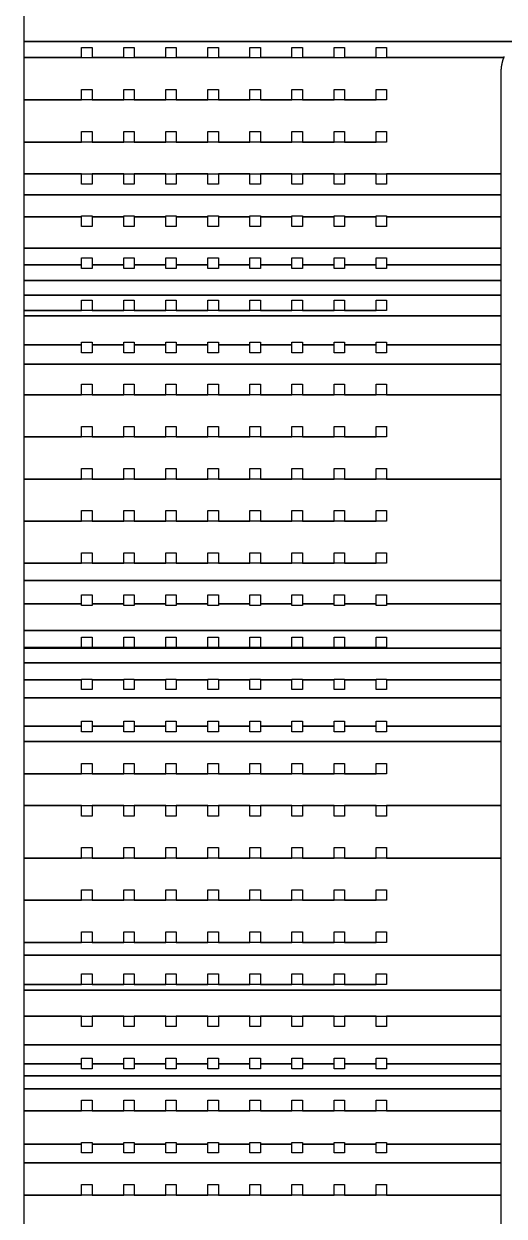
# Model space of a CAD drawing. Extents: x -3400 to 6900, y -3400 to 6900.
# Drawn here: x -3400 to -2258, y -612 to 2218 of the extents above; entities that cross this region are included whole.
import ezdxf

# ---------------------------------------------------------------- set-up
doc = ezdxf.new("R2010")
doc.units = 0
doc.layers.add('XOR', color=1, linetype='CONTINUOUS')

# ---------------------------------------------------------------- blocks, each defined once
blk = doc.blocks.new('CHIP_XOR')
at = {"layer": '5'}
for points in [[(-3500, 2137.5), (-3500, 2076.5385), (-2334.0805, 2076.5385)], [(-2334.0805, 2076.5385), (-3500, 2076.5385), (-3500, 2038.1455), (-3362.5, 2038.1455), (-3362.5, 2062.5), (-3337.5, 2062.5), (-3337.5, 2038.1455), (-3262.5, 2038.1455), (-3262.5, 2062.5), (-3237.5, 2062.5), (-3237.5, 2038.1455), (-3162.5, 2038.1455), (-3162.5, 2062.5), (-3137.5, 2062.5), (-3137.5, 2038.1455), (-3062.5, 2038.1455), (-3062.5, 2062.5), (-3037.5, 2062.5), (-3037.5, 2038.1455), (-2962.5, 2038.1455), (-2962.5, 2062.5), (-2937.5, 2062.5), (-2937.5, 2038.1455), (-2862.5, 2038.1455), (-2862.5, 2062.5), (-2837.5, 2062.5), (-2837.5, 2038.1455), (-2762.5, 2038.1455), (-2762.5, 2062.5), (-2737.5, 2062.5), (-2737.5, 2038.1455), (-2662.5, 2038.1455), (-2662.5, 2062.5), (-2637.5, 2062.5), (-2637.5, 2038.1455), (-2358.6785, 2038.1455), (-2358.454, 2038.753), (-2358.2255, 2039.3585), (-2357.9935, 2039.963), (-2357.758, 2040.566)], [(-2365.09, -862.5), (-2365.09, -662.5), (-3500, -662.5), (-3500, -762.5)]]:
    blk.add_lwpolyline(points, dxfattribs=at)
for points in [[(-2365.09, 2002), (-2365.088, 2002.6475), (-2365.082, 2003.2945), (-2365.072, 2003.942), (-2365.058, 2004.589), (-2365.04, 2005.2365), (-2365.018, 2005.883), (-2364.9925, 2006.53), (-2364.9625, 2007.1765), (-2364.9285, 2007.823), (-2364.8905, 2008.4695), (-2364.849, 2009.1155), (-2364.803, 2009.761), (-2364.753, 2010.4065), (-2364.6995, 2011.0515), (-2364.6415, 2011.6965), (-2364.58, 2012.341), (-2364.5145, 2012.985), (-2364.4445, 2013.6285), (-2364.371, 2014.2715), (-2364.2935, 2014.9145), (-2364.212, 2015.5565), (-2364.1265, 2016.198), (-2364.037, 2016.8395), (-2363.9435, 2017.48), (-2363.8465, 2018.12), (-2363.745, 2018.7595), (-2363.64, 2019.398), (-2363.5305, 2020.036), (-2363.4175, 2020.6735), (-2363.3005, 2021.31), (-2363.1795, 2021.946), (-2363.055, 2022.5815), (-2362.926, 2023.216), (-2362.7935, 2023.8495), (-2362.657, 2024.482), (-2362.5165, 2025.114), (-2362.372, 2025.745), (-2362.224, 2026.3755), (-2362.072, 2027.0045), (-2361.916, 2027.633), (-2361.756, 2028.26), (-2361.5925, 2028.8865), (-2361.425, 2029.512), (-2361.2535, 2030.136), (-2361.0785, 2030.759), (-2360.899, 2031.3815), (-2360.7165, 2032.0025), (-2360.5295, 2032.622), (-2360.339, 2033.241), (-2360.1445, 2033.8585), (-2359.9465, 2034.4745), (-2359.7445, 2035.0895), (-2359.539, 2035.7035), (-2359.3295, 2036.316), (-2359.116, 2036.927), (-2358.899, 2037.537), (-2358.6785, 2038.1455), (-2637.5, 2038.1455), (-2637.5, 2037.5), (-2662.5, 2037.5), (-2662.5, 2038.1455), (-2737.5, 2038.1455), (-2737.5, 2037.5), (-2762.5, 2037.5), (-2762.5, 2038.1455), (-2837.5, 2038.1455), (-2837.5, 2037.5), (-2862.5, 2037.5), (-2862.5, 2038.1455), (-2937.5, 2038.1455), (-2937.5, 2037.5), (-2962.5, 2037.5), (-2962.5, 2038.1455), (-3037.5, 2038.1455), (-3037.5, 2037.5), (-3062.5, 2037.5), (-3062.5, 2038.1455), (-3137.5, 2038.1455), (-3137.5, 2037.5), (-3162.5, 2037.5), (-3162.5, 2038.1455), (-3237.5, 2038.1455), (-3237.5, 2037.5), (-3262.5, 2037.5), (-3262.5, 2038.1455), (-3337.5, 2038.1455), (-3337.5, 2037.5), (-3362.5, 2037.5), (-3362.5, 2038.1455), (-3500, 2038.1455), (-3500, 1937.5), (-3362.5, 1937.5), (-3362.5, 1962.5), (-3337.5, 1962.5), (-3337.5, 1937.5), (-3262.5, 1937.5), (-3262.5, 1962.5), (-3237.5, 1962.5), (-3237.5, 1937.5), (-3162.5, 1937.5), (-3162.5, 1962.5), (-3137.5, 1962.5), (-3137.5, 1937.5), (-3062.5, 1937.5), (-3062.5, 1962.5), (-3037.5, 1962.5), (-3037.5, 1937.5), (-2962.5, 1937.5), (-2962.5, 1962.5), (-2937.5, 1962.5), (-2937.5, 1937.5), (-2862.5, 1937.5), (-2862.5, 1962.5), (-2837.5, 1962.5), (-2837.5, 1937.5), (-2762.5, 1937.5), (-2762.5, 1962.5), (-2737.5, 1962.5), (-2737.5, 1937.5), (-2662.5, 1937.5), (-2662.5, 1962.5), (-2637.5, 1962.5), (-2637.5, 1937.5), (-2662.5, 1937.5), (-2737.5, 1937.5), (-2762.5, 1937.5), (-2837.5, 1937.5), (-2862.5, 1937.5), (-2937.5, 1937.5), (-2962.5, 1937.5), (-3037.5, 1937.5), (-3062.5, 1937.5), (-3137.5, 1937.5), (-3162.5, 1937.5), (-3237.5, 1937.5), (-3262.5, 1937.5), (-3337.5, 1937.5), (-3362.5, 1937.5), (-3500, 1937.5), (-3500, 1837.5), (-3362.5, 1837.5), (-3362.5, 1862.5), (-3337.5, 1862.5), (-3337.5, 1837.5), (-3262.5, 1837.5), (-3262.5, 1862.5), (-3237.5, 1862.5), (-3237.5, 1837.5), (-3162.5, 1837.5), (-3162.5, 1862.5), (-3137.5, 1862.5), (-3137.5, 1837.5), (-3062.5, 1837.5), (-3062.5, 1862.5), (-3037.5, 1862.5), (-3037.5, 1837.5), (-2962.5, 1837.5), (-2962.5, 1862.5), (-2937.5, 1862.5), (-2937.5, 1837.5), (-2862.5, 1837.5), (-2862.5, 1862.5), (-2837.5, 1862.5), (-2837.5, 1837.5), (-2762.5, 1837.5), (-2762.5, 1862.5), (-2737.5, 1862.5), (-2737.5, 1837.5), (-2662.5, 1837.5), (-2662.5, 1862.5), (-2637.5, 1862.5), (-2637.5, 1837.5), (-2662.5, 1837.5), (-2737.5, 1837.5), (-2762.5, 1837.5), (-2837.5, 1837.5), (-2862.5, 1837.5), (-2937.5, 1837.5), (-2962.5, 1837.5), (-3037.5, 1837.5), (-3062.5, 1837.5), (-3137.5, 1837.5), (-3162.5, 1837.5), (-3237.5, 1837.5), (-3262.5, 1837.5), (-3337.5, 1837.5), (-3362.5, 1837.5), (-3500, 1837.5), (-3500, 1762.5), (-2365.09, 1762.5)], [(-2662.5, 1737.5), (-2662.5, 1762.5), (-2737.5, 1762.5), (-2737.5, 1737.5), (-2762.5, 1737.5), (-2762.5, 1762.5), (-2837.5, 1762.5), (-2837.5, 1737.5), (-2862.5, 1737.5), (-2862.5, 1762.5), (-2937.5, 1762.5), (-2937.5, 1737.5), (-2962.5, 1737.5), (-2962.5, 1762.5), (-3037.5, 1762.5), (-3037.5, 1737.5), (-3062.5, 1737.5), (-3062.5, 1762.5), (-3137.5, 1762.5), (-3137.5, 1737.5), (-3162.5, 1737.5), (-3162.5, 1762.5), (-3237.5, 1762.5), (-3237.5, 1737.5), (-3262.5, 1737.5), (-3262.5, 1762.5), (-3337.5, 1762.5), (-3337.5, 1737.5), (-3362.5, 1737.5), (-3362.5, 1762.5), (-3500, 1762.5), (-3500, 1712.2545), (-2365.09, 1712.2545), (-2365.09, 1762.5), (-2637.5, 1762.5), (-2637.5, 1737.5)], [(-2365.09, 1712.2545), (-3500, 1712.2545), (-3500, 1660.152), (-3362.5, 1660.152), (-3362.5, 1662.5), (-3337.5, 1662.5), (-3337.5, 1660.152), (-3262.5, 1660.152), (-3262.5, 1662.5), (-3237.5, 1662.5), (-3237.5, 1660.152), (-3162.5, 1660.152), (-3162.5, 1662.5), (-3137.5, 1662.5), (-3137.5, 1660.152), (-3062.5, 1660.152), (-3062.5, 1662.5), (-3037.5, 1662.5), (-3037.5, 1660.152), (-2962.5, 1660.152), (-2962.5, 1662.5), (-2937.5, 1662.5), (-2937.5, 1660.152), (-2862.5, 1660.152), (-2862.5, 1662.5), (-2837.5, 1662.5), (-2837.5, 1660.152), (-2762.5, 1660.152), (-2762.5, 1662.5), (-2737.5, 1662.5), (-2737.5, 1660.152), (-2662.5, 1660.152), (-2662.5, 1662.5), (-2637.5, 1662.5), (-2637.5, 1660.152), (-2365.09, 1660.152)], [(-2737.5, 1660.152), (-2737.5, 1637.5), (-2762.5, 1637.5), (-2762.5, 1660.152), (-2837.5, 1660.152), (-2837.5, 1637.5), (-2862.5, 1637.5), (-2862.5, 1660.152), (-2937.5, 1660.152), (-2937.5, 1637.5), (-2962.5, 1637.5), (-2962.5, 1660.152), (-3037.5, 1660.152), (-3037.5, 1637.5), (-3062.5, 1637.5), (-3062.5, 1660.152), (-3137.5, 1660.152), (-3137.5, 1637.5), (-3162.5, 1637.5), (-3162.5, 1660.152), (-3237.5, 1660.152), (-3237.5, 1637.5), (-3262.5, 1637.5), (-3262.5, 1660.152), (-3337.5, 1660.152), (-3337.5, 1637.5), (-3362.5, 1637.5), (-3362.5, 1660.152), (-3500, 1660.152), (-3500, 1585.6115), (-2365.09, 1585.6115), (-2365.09, 1660.152), (-2637.5, 1660.152), (-2637.5, 1637.5), (-2662.5, 1637.5), (-2662.5, 1660.152)], [(-3262.5, 1546.3165), (-3262.5, 1562.5), (-3237.5, 1562.5), (-3237.5, 1546.3165), (-3162.5, 1546.3165), (-3162.5, 1562.5), (-3137.5, 1562.5), (-3137.5, 1546.3165), (-3062.5, 1546.3165), (-3062.5, 1562.5), (-3037.5, 1562.5), (-3037.5, 1546.3165), (-2962.5, 1546.3165), (-2962.5, 1562.5), (-2937.5, 1562.5), (-2937.5, 1546.3165), (-2862.5, 1546.3165), (-2862.5, 1562.5), (-2837.5, 1562.5), (-2837.5, 1546.3165), (-2762.5, 1546.3165), (-2762.5, 1562.5), (-2737.5, 1562.5), (-2737.5, 1546.3165), (-2662.5, 1546.3165), (-2662.5, 1562.5), (-2637.5, 1562.5), (-2637.5, 1546.3165), (-2365.09, 1546.3165), (-2365.09, 1585.6115), (-3500, 1585.6115), (-3500, 1546.3165), (-3362.5, 1546.3165), (-3362.5, 1562.5), (-3337.5, 1562.5), (-3337.5, 1546.3165)], [(-2365.09, 1546.3165), (-2637.5, 1546.3165), (-2637.5, 1537.5), (-2662.5, 1537.5), (-2662.5, 1546.3165), (-2737.5, 1546.3165), (-2737.5, 1537.5), (-2762.5, 1537.5), (-2762.5, 1546.3165), (-2837.5, 1546.3165), (-2837.5, 1537.5), (-2862.5, 1537.5), (-2862.5, 1546.3165), (-2937.5, 1546.3165), (-2937.5, 1537.5), (-2962.5, 1537.5), (-2962.5, 1546.3165), (-3037.5, 1546.3165), (-3037.5, 1537.5), (-3062.5, 1537.5), (-3062.5, 1546.3165), (-3137.5, 1546.3165), (-3137.5, 1537.5), (-3162.5, 1537.5), (-3162.5, 1546.3165), (-3237.5, 1546.3165), (-3237.5, 1537.5), (-3262.5, 1537.5), (-3262.5, 1546.3165), (-3337.5, 1546.3165), (-3337.5, 1537.5), (-3362.5, 1537.5), (-3362.5, 1546.3165), (-3500, 1546.3165), (-3500, 1509.037), (-2365.09, 1509.037)], [(-2365.09, 1509.037), (-3500, 1509.037), (-3500, 1473.826), (-2365.09, 1473.826)], [(-2365.09, 1473.826), (-3500, 1473.826), (-3500, 1437.5), (-3362.5, 1437.5), (-3362.5, 1462.5), (-3337.5, 1462.5), (-3337.5, 1437.5), (-3262.5, 1437.5), (-3262.5, 1462.5), (-3237.5, 1462.5), (-3237.5, 1437.5), (-3162.5, 1437.5), (-3162.5, 1462.5), (-3137.5, 1462.5), (-3137.5, 1437.5), (-3062.5, 1437.5), (-3062.5, 1462.5), (-3037.5, 1462.5), (-3037.5, 1437.5), (-2962.5, 1437.5), (-2962.5, 1462.5), (-2937.5, 1462.5), (-2937.5, 1437.5), (-2862.5, 1437.5), (-2862.5, 1462.5), (-2837.5, 1462.5), (-2837.5, 1437.5), (-2762.5, 1437.5), (-2762.5, 1462.5), (-2737.5, 1462.5), (-2737.5, 1437.5), (-2662.5, 1437.5), (-2662.5, 1462.5), (-2637.5, 1462.5), (-2637.5, 1437.5), (-2662.5, 1437.5), (-2737.5, 1437.5), (-2762.5, 1437.5), (-2837.5, 1437.5), (-2862.5, 1437.5), (-2937.5, 1437.5), (-2962.5, 1437.5), (-3037.5, 1437.5), (-3062.5, 1437.5), (-3137.5, 1437.5), (-3162.5, 1437.5), (-3237.5, 1437.5), (-3262.5, 1437.5), (-3337.5, 1437.5), (-3362.5, 1437.5), (-3500, 1437.5), (-3500, 1425.209), (-2365.09, 1425.209)], [(-2365.09, 1425.209), (-3500, 1425.209), (-3500, 1356.3985), (-3362.5, 1356.3985), (-3362.5, 1362.5), (-3337.5, 1362.5), (-3337.5, 1356.3985), (-3262.5, 1356.3985), (-3262.5, 1362.5), (-3237.5, 1362.5), (-3237.5, 1356.3985), (-3162.5, 1356.3985), (-3162.5, 1362.5), (-3137.5, 1362.5), (-3137.5, 1356.3985), (-3062.5, 1356.3985), (-3062.5, 1362.5), (-3037.5, 1362.5), (-3037.5, 1356.3985), (-2962.5, 1356.3985), (-2962.5, 1362.5), (-2937.5, 1362.5), (-2937.5, 1356.3985), (-2862.5, 1356.3985), (-2862.5, 1362.5), (-2837.5, 1362.5), (-2837.5, 1356.3985), (-2762.5, 1356.3985), (-2762.5, 1362.5), (-2737.5, 1362.5), (-2737.5, 1356.3985), (-2662.5, 1356.3985), (-2662.5, 1362.5), (-2637.5, 1362.5), (-2637.5, 1356.3985), (-2365.09, 1356.3985)], [(-3062.5, 1337.5), (-3062.5, 1356.3985), (-3137.5, 1356.3985), (-3137.5, 1337.5), (-3162.5, 1337.5), (-3162.5, 1356.3985), (-3237.5, 1356.3985), (-3237.5, 1337.5), (-3262.5, 1337.5), (-3262.5, 1356.3985), (-3337.5, 1356.3985), (-3337.5, 1337.5), (-3362.5, 1337.5), (-3362.5, 1356.3985), (-3500, 1356.3985), (-3500, 1310.674), (-2365.09, 1310.674), (-2365.09, 1356.3985), (-2637.5, 1356.3985), (-2637.5, 1337.5), (-2662.5, 1337.5), (-2662.5, 1356.3985), (-2737.5, 1356.3985), (-2737.5, 1337.5), (-2762.5, 1337.5), (-2762.5, 1356.3985), (-2837.5, 1356.3985), (-2837.5, 1337.5), (-2862.5, 1337.5), (-2862.5, 1356.3985), (-2937.5, 1356.3985), (-2937.5, 1337.5), (-2962.5, 1337.5), (-2962.5, 1356.3985), (-3037.5, 1356.3985), (-3037.5, 1337.5)], [(-3337.5, 1262.5), (-3337.5, 1237.5), (-3262.5, 1237.5), (-3262.5, 1262.5), (-3237.5, 1262.5), (-3237.5, 1237.5), (-3162.5, 1237.5), (-3162.5, 1262.5), (-3137.5, 1262.5), (-3137.5, 1237.5), (-3062.5, 1237.5), (-3062.5, 1262.5), (-3037.5, 1262.5), (-3037.5, 1237.5), (-2962.5, 1237.5), (-2962.5, 1262.5), (-2937.5, 1262.5), (-2937.5, 1237.5), (-2862.5, 1237.5), (-2862.5, 1262.5), (-2837.5, 1262.5), (-2837.5, 1237.5), (-2762.5, 1237.5), (-2762.5, 1262.5), (-2737.5, 1262.5), (-2737.5, 1237.5), (-2662.5, 1237.5), (-2662.5, 1262.5), (-2637.5, 1262.5), (-2637.5, 1237.5), (-2365.09, 1237.5), (-2365.09, 1310.674), (-3500, 1310.674), (-3500, 1237.5), (-3362.5, 1237.5), (-3362.5, 1262.5)], [(-3337.5, 1062.5), (-3337.5, 1037.5), (-3262.5, 1037.5), (-3262.5, 1062.5), (-3237.5, 1062.5), (-3237.5, 1037.5), (-3162.5, 1037.5), (-3162.5, 1062.5), (-3137.5, 1062.5), (-3137.5, 1037.5), (-3062.5, 1037.5), (-3062.5, 1062.5), (-3037.5, 1062.5), (-3037.5, 1037.5), (-2962.5, 1037.5), (-2962.5, 1062.5), (-2937.5, 1062.5), (-2937.5, 1037.5), (-2862.5, 1037.5), (-2862.5, 1062.5), (-2837.5, 1062.5), (-2837.5, 1037.5), (-2762.5, 1037.5), (-2762.5, 1062.5), (-2737.5, 1062.5), (-2737.5, 1037.5), (-2662.5, 1037.5), (-2662.5, 1062.5), (-2637.5, 1062.5), (-2637.5, 1037.5), (-2365.09, 1037.5), (-2365.09, 1237.5), (-3500, 1237.5), (-3500, 1137.5), (-3362.5, 1137.5), (-3362.5, 1162.5), (-3337.5, 1162.5), (-3337.5, 1137.5), (-3262.5, 1137.5), (-3262.5, 1162.5), (-3237.5, 1162.5), (-3237.5, 1137.5), (-3162.5, 1137.5), (-3162.5, 1162.5), (-3137.5, 1162.5), (-3137.5, 1137.5), (-3062.5, 1137.5), (-3062.5, 1162.5), (-3037.5, 1162.5), (-3037.5, 1137.5), (-2962.5, 1137.5), (-2962.5, 1162.5), (-2937.5, 1162.5), (-2937.5, 1137.5), (-2862.5, 1137.5), (-2862.5, 1162.5), (-2837.5, 1162.5), (-2837.5, 1137.5), (-2762.5, 1137.5), (-2762.5, 1162.5), (-2737.5, 1162.5), (-2737.5, 1137.5), (-2662.5, 1137.5), (-2662.5, 1162.5), (-2637.5, 1162.5), (-2637.5, 1137.5), (-2662.5, 1137.5), (-2737.5, 1137.5), (-2762.5, 1137.5), (-2837.5, 1137.5), (-2862.5, 1137.5), (-2937.5, 1137.5), (-2962.5, 1137.5), (-3037.5, 1137.5), (-3062.5, 1137.5), (-3137.5, 1137.5), (-3162.5, 1137.5), (-3237.5, 1137.5), (-3262.5, 1137.5), (-3337.5, 1137.5), (-3362.5, 1137.5), (-3500, 1137.5), (-3500, 1037.5), (-3362.5, 1037.5), (-3362.5, 1062.5)], [(-2365.09, 1037.5), (-3500, 1037.5), (-3500, 937.5), (-3362.5, 937.5), (-3362.5, 962.5), (-3337.5, 962.5), (-3337.5, 937.5), (-3262.5, 937.5), (-3262.5, 962.5), (-3237.5, 962.5), (-3237.5, 937.5), (-3162.5, 937.5), (-3162.5, 962.5), (-3137.5, 962.5), (-3137.5, 937.5), (-3062.5, 937.5), (-3062.5, 962.5), (-3037.5, 962.5), (-3037.5, 937.5), (-2962.5, 937.5), (-2962.5, 962.5), (-2937.5, 962.5), (-2937.5, 937.5), (-2862.5, 937.5), (-2862.5, 962.5), (-2837.5, 962.5), (-2837.5, 937.5), (-2762.5, 937.5), (-2762.5, 962.5), (-2737.5, 962.5), (-2737.5, 937.5), (-2662.5, 937.5), (-2662.5, 962.5), (-2637.5, 962.5), (-2637.5, 937.5), (-2662.5, 937.5), (-2737.5, 937.5), (-2762.5, 937.5), (-2837.5, 937.5), (-2862.5, 937.5), (-2937.5, 937.5), (-2962.5, 937.5), (-3037.5, 937.5), (-3062.5, 937.5), (-3137.5, 937.5), (-3162.5, 937.5), (-3237.5, 937.5), (-3262.5, 937.5), (-3337.5, 937.5), (-3362.5, 937.5), (-3500, 937.5), (-3500, 837.5), (-3362.5, 837.5), (-3362.5, 862.5), (-3337.5, 862.5), (-3337.5, 837.5), (-3262.5, 837.5), (-3262.5, 862.5), (-3237.5, 862.5), (-3237.5, 837.5), (-3162.5, 837.5), (-3162.5, 862.5), (-3137.5, 862.5), (-3137.5, 837.5), (-3062.5, 837.5), (-3062.5, 862.5), (-3037.5, 862.5), (-3037.5, 837.5), (-2962.5, 837.5), (-2962.5, 862.5), (-2937.5, 862.5), (-2937.5, 837.5), (-2862.5, 837.5), (-2862.5, 862.5), (-2837.5, 862.5), (-2837.5, 837.5), (-2762.5, 837.5), (-2762.5, 862.5), (-2737.5, 862.5), (-2737.5, 837.5), (-2662.5, 837.5), (-2662.5, 862.5), (-2637.5, 862.5), (-2637.5, 837.5), (-2662.5, 837.5), (-2737.5, 837.5), (-2762.5, 837.5), (-2837.5, 837.5), (-2862.5, 837.5), (-2937.5, 837.5), (-2962.5, 837.5), (-3037.5, 837.5), (-3062.5, 837.5), (-3137.5, 837.5), (-3162.5, 837.5), (-3237.5, 837.5), (-3262.5, 837.5), (-3337.5, 837.5), (-3362.5, 837.5), (-3500, 837.5), (-3500, 797.063), (-2365.09, 797.063)], [(-2365.09, 797.063), (-3500, 797.063), (-3500, 740.9405), (-3362.5, 740.9405), (-3362.5, 762.5), (-3337.5, 762.5), (-3337.5, 740.9405), (-3262.5, 740.9405), (-3262.5, 762.5), (-3237.5, 762.5), (-3237.5, 740.9405), (-3162.5, 740.9405), (-3162.5, 762.5), (-3137.5, 762.5), (-3137.5, 740.9405), (-3062.5, 740.9405), (-3062.5, 762.5), (-3037.5, 762.5), (-3037.5, 740.9405), (-2962.5, 740.9405), (-2962.5, 762.5), (-2937.5, 762.5), (-2937.5, 740.9405), (-2862.5, 740.9405), (-2862.5, 762.5), (-2837.5, 762.5), (-2837.5, 740.9405), (-2762.5, 740.9405), (-2762.5, 762.5), (-2737.5, 762.5), (-2737.5, 740.9405), (-2662.5, 740.9405), (-2662.5, 762.5), (-2637.5, 762.5), (-2637.5, 740.9405), (-2365.09, 740.9405)], [(-2737.5, 740.9405), (-2737.5, 737.5), (-2762.5, 737.5), (-2762.5, 740.9405), (-2837.5, 740.9405), (-2837.5, 737.5), (-2862.5, 737.5), (-2862.5, 740.9405), (-2937.5, 740.9405), (-2937.5, 737.5), (-2962.5, 737.5), (-2962.5, 740.9405), (-3037.5, 740.9405), (-3037.5, 737.5), (-3062.5, 737.5), (-3062.5, 740.9405), (-3137.5, 740.9405), (-3137.5, 737.5), (-3162.5, 737.5), (-3162.5, 740.9405), (-3237.5, 740.9405), (-3237.5, 737.5), (-3262.5, 737.5), (-3262.5, 740.9405), (-3337.5, 740.9405), (-3337.5, 737.5), (-3362.5, 737.5), (-3362.5, 740.9405), (-3500, 740.9405), (-3500, 678.2805), (-2365.09, 678.2805), (-2365.09, 740.9405), (-2637.5, 740.9405), (-2637.5, 737.5), (-2662.5, 737.5), (-2662.5, 740.9405)], [(-3500, 678.2805), (-3500, 637.5), (-3362.5, 637.5), (-3362.5, 662.5), (-3337.5, 662.5), (-3337.5, 637.5), (-3262.5, 637.5), (-3262.5, 662.5), (-3237.5, 662.5), (-3237.5, 637.5), (-3162.5, 637.5), (-3162.5, 662.5), (-3137.5, 662.5), (-3137.5, 637.5), (-3062.5, 637.5), (-3062.5, 662.5), (-3037.5, 662.5), (-3037.5, 637.5), (-2962.5, 637.5), (-2962.5, 662.5), (-2937.5, 662.5), (-2937.5, 637.5), (-2862.5, 637.5), (-2862.5, 662.5), (-2837.5, 662.5), (-2837.5, 637.5), (-2762.5, 637.5), (-2762.5, 662.5), (-2737.5, 662.5), (-2737.5, 637.5), (-2662.5, 637.5), (-2662.5, 662.5), (-2637.5, 662.5), (-2637.5, 637.5), (-2662.5, 637.5), (-2737.5, 637.5), (-2762.5, 637.5), (-2837.5, 637.5), (-2862.5, 637.5), (-2937.5, 637.5), (-2962.5, 637.5), (-3037.5, 637.5), (-3062.5, 637.5), (-3137.5, 637.5), (-3162.5, 637.5), (-3237.5, 637.5), (-3262.5, 637.5), (-3337.5, 637.5), (-3362.5, 637.5), (-3500, 637.5), (-3500, 636.2675), (-2365.09, 636.2675), (-2365.09, 678.2805)], [(-2365.09, 636.2675), (-3500, 636.2675), (-3500, 601.5685), (-2365.09, 601.5685)], [(-2365.09, 601.5685), (-3500, 601.5685), (-3500, 561.1435), (-3362.5, 561.1435), (-3362.5, 562.5), (-3337.5, 562.5), (-3337.5, 561.1435), (-3262.5, 561.1435), (-3262.5, 562.5), (-3237.5, 562.5), (-3237.5, 561.1435), (-3162.5, 561.1435), (-3162.5, 562.5), (-3137.5, 562.5), (-3137.5, 561.1435), (-3062.5, 561.1435), (-3062.5, 562.5), (-3037.5, 562.5), (-3037.5, 561.1435), (-2962.5, 561.1435), (-2962.5, 562.5), (-2937.5, 562.5), (-2937.5, 561.1435), (-2862.5, 561.1435), (-2862.5, 562.5), (-2837.5, 562.5), (-2837.5, 561.1435), (-2762.5, 561.1435), (-2762.5, 562.5), (-2737.5, 562.5), (-2737.5, 561.1435), (-2662.5, 561.1435), (-2662.5, 562.5), (-2637.5, 562.5), (-2637.5, 561.1435), (-2365.09, 561.1435)], [(-2737.5, 561.1435), (-2737.5, 537.5), (-2762.5, 537.5), (-2762.5, 561.1435), (-2837.5, 561.1435), (-2837.5, 537.5), (-2862.5, 537.5), (-2862.5, 561.1435), (-2937.5, 561.1435), (-2937.5, 537.5), (-2962.5, 537.5), (-2962.5, 561.1435), (-3037.5, 561.1435), (-3037.5, 537.5), (-3062.5, 537.5), (-3062.5, 561.1435), (-3137.5, 561.1435), (-3137.5, 537.5), (-3162.5, 537.5), (-3162.5, 561.1435), (-3237.5, 561.1435), (-3237.5, 537.5), (-3262.5, 537.5), (-3262.5, 561.1435), (-3337.5, 561.1435), (-3337.5, 537.5), (-3362.5, 537.5), (-3362.5, 561.1435), (-3500, 561.1435), (-3500, 518.4305), (-2365.09, 518.4305), (-2365.09, 561.1435), (-2637.5, 561.1435), (-2637.5, 537.5), (-2662.5, 537.5), (-2662.5, 561.1435)], [(-2365.09, 518.4305), (-3500, 518.4305), (-3500, 451.1325), (-3362.5, 451.1325), (-3362.5, 462.5), (-3337.5, 462.5), (-3337.5, 451.1325), (-3262.5, 451.1325), (-3262.5, 462.5), (-3237.5, 462.5), (-3237.5, 451.1325), (-3162.5, 451.1325), (-3162.5, 462.5), (-3137.5, 462.5), (-3137.5, 451.1325), (-3062.5, 451.1325), (-3062.5, 462.5), (-3037.5, 462.5), (-3037.5, 451.1325), (-2962.5, 451.1325), (-2962.5, 462.5), (-2937.5, 462.5), (-2937.5, 451.1325), (-2862.5, 451.1325), (-2862.5, 462.5), (-2837.5, 462.5), (-2837.5, 451.1325), (-2762.5, 451.1325), (-2762.5, 462.5), (-2737.5, 462.5), (-2737.5, 451.1325), (-2662.5, 451.1325), (-2662.5, 462.5), (-2637.5, 462.5), (-2637.5, 451.1325), (-2365.09, 451.1325)], [(-2662.5, 437.5), (-2662.5, 451.1325), (-2737.5, 451.1325), (-2737.5, 437.5), (-2762.5, 437.5), (-2762.5, 451.1325), (-2837.5, 451.1325), (-2837.5, 437.5), (-2862.5, 437.5), (-2862.5, 451.1325), (-2937.5, 451.1325), (-2937.5, 437.5), (-2962.5, 437.5), (-2962.5, 451.1325), (-3037.5, 451.1325), (-3037.5, 437.5), (-3062.5, 437.5), (-3062.5, 451.1325), (-3137.5, 451.1325), (-3137.5, 437.5), (-3162.5, 437.5), (-3162.5, 451.1325), (-3237.5, 451.1325), (-3237.5, 437.5), (-3262.5, 437.5), (-3262.5, 451.1325), (-3337.5, 451.1325), (-3337.5, 437.5), (-3362.5, 437.5), (-3362.5, 451.1325), (-3500, 451.1325), (-3500, 414.4), (-2365.09, 414.4), (-2365.09, 451.1325), (-2637.5, 451.1325), (-2637.5, 437.5)], [(-2365.09, 414.4), (-3500, 414.4), (-3500, 337.5), (-3362.5, 337.5), (-3362.5, 362.5), (-3337.5, 362.5), (-3337.5, 337.5), (-3262.5, 337.5), (-3262.5, 362.5), (-3237.5, 362.5), (-3237.5, 337.5), (-3162.5, 337.5), (-3162.5, 362.5), (-3137.5, 362.5), (-3137.5, 337.5), (-3062.5, 337.5), (-3062.5, 362.5), (-3037.5, 362.5), (-3037.5, 337.5), (-2962.5, 337.5), (-2962.5, 362.5), (-2937.5, 362.5), (-2937.5, 337.5), (-2862.5, 337.5), (-2862.5, 362.5), (-2837.5, 362.5), (-2837.5, 337.5), (-2762.5, 337.5), (-2762.5, 362.5), (-2737.5, 362.5), (-2737.5, 337.5), (-2662.5, 337.5), (-2662.5, 362.5), (-2637.5, 362.5), (-2637.5, 337.5), (-2662.5, 337.5), (-2737.5, 337.5), (-2762.5, 337.5), (-2837.5, 337.5), (-2862.5, 337.5), (-2937.5, 337.5), (-2962.5, 337.5), (-3037.5, 337.5), (-3062.5, 337.5), (-3137.5, 337.5), (-3162.5, 337.5), (-3237.5, 337.5), (-3262.5, 337.5), (-3337.5, 337.5), (-3362.5, 337.5), (-3500, 337.5), (-3500, 262.5), (-2365.09, 262.5)], [(-2637.5, 237.5), (-2662.5, 237.5), (-2662.5, 262.5), (-2737.5, 262.5), (-2737.5, 237.5), (-2762.5, 237.5), (-2762.5, 262.5), (-2837.5, 262.5), (-2837.5, 237.5), (-2862.5, 237.5), (-2862.5, 262.5), (-2937.5, 262.5), (-2937.5, 237.5), (-2962.5, 237.5), (-2962.5, 262.5), (-3037.5, 262.5), (-3037.5, 237.5), (-3062.5, 237.5), (-3062.5, 262.5), (-3137.5, 262.5), (-3137.5, 237.5), (-3162.5, 237.5), (-3162.5, 262.5), (-3237.5, 262.5), (-3237.5, 237.5), (-3262.5, 237.5), (-3262.5, 262.5), (-3337.5, 262.5), (-3337.5, 237.5), (-3362.5, 237.5), (-3362.5, 262.5), (-3500, 262.5), (-3500, 137.5), (-3362.5, 137.5), (-3362.5, 162.5), (-3337.5, 162.5), (-3337.5, 137.5), (-3262.5, 137.5), (-3262.5, 162.5), (-3237.5, 162.5), (-3237.5, 137.5), (-3162.5, 137.5), (-3162.5, 162.5), (-3137.5, 162.5), (-3137.5, 137.5), (-3062.5, 137.5), (-3062.5, 162.5), (-3037.5, 162.5), (-3037.5, 137.5), (-2962.5, 137.5), (-2962.5, 162.5), (-2937.5, 162.5), (-2937.5, 137.5), (-2862.5, 137.5), (-2862.5, 162.5), (-2837.5, 162.5), (-2837.5, 137.5), (-2762.5, 137.5), (-2762.5, 162.5), (-2737.5, 162.5), (-2737.5, 137.5), (-2662.5, 137.5), (-2662.5, 162.5), (-2637.5, 162.5), (-2637.5, 137.5), (-2365.09, 137.5), (-2365.09, 262.5), (-2637.5, 262.5)], [(-2365.09, 137.5), (-3500, 137.5), (-3500, 37.5), (-3362.5, 37.5), (-3362.5, 62.5), (-3337.5, 62.5), (-3337.5, 37.5), (-3262.5, 37.5), (-3262.5, 62.5), (-3237.5, 62.5), (-3237.5, 37.5), (-3162.5, 37.5), (-3162.5, 62.5), (-3137.5, 62.5), (-3137.5, 37.5), (-3062.5, 37.5), (-3062.5, 62.5), (-3037.5, 62.5), (-3037.5, 37.5), (-2962.5, 37.5), (-2962.5, 62.5), (-2937.5, 62.5), (-2937.5, 37.5), (-2862.5, 37.5), (-2862.5, 62.5), (-2837.5, 62.5), (-2837.5, 37.5), (-2762.5, 37.5), (-2762.5, 62.5), (-2737.5, 62.5), (-2737.5, 37.5), (-2662.5, 37.5), (-2662.5, 62.5), (-2637.5, 62.5), (-2637.5, 37.5), (-2662.5, 37.5), (-2737.5, 37.5), (-2762.5, 37.5), (-2837.5, 37.5), (-2862.5, 37.5), (-2937.5, 37.5), (-2962.5, 37.5), (-3037.5, 37.5), (-3062.5, 37.5), (-3137.5, 37.5), (-3162.5, 37.5), (-3237.5, 37.5), (-3262.5, 37.5), (-3337.5, 37.5), (-3362.5, 37.5), (-3500, 37.5), (-3500, -62.5), (-3362.5, -62.5), (-3362.5, -37.5), (-3337.5, -37.5), (-3337.5, -62.5), (-3262.5, -62.5), (-3262.5, -37.5), (-3237.5, -37.5), (-3237.5, -62.5), (-3162.5, -62.5), (-3162.5, -37.5), (-3137.5, -37.5), (-3137.5, -62.5), (-3062.5, -62.5), (-3062.5, -37.5), (-3037.5, -37.5), (-3037.5, -62.5), (-2962.5, -62.5), (-2962.5, -37.5), (-2937.5, -37.5), (-2937.5, -62.5), (-2862.5, -62.5), (-2862.5, -37.5), (-2837.5, -37.5), (-2837.5, -62.5), (-2762.5, -62.5), (-2762.5, -37.5), (-2737.5, -37.5), (-2737.5, -62.5), (-2662.5, -62.5), (-2662.5, -37.5), (-2637.5, -37.5), (-2637.5, -62.5), (-2662.5, -62.5), (-2737.5, -62.5), (-2762.5, -62.5), (-2837.5, -62.5), (-2862.5, -62.5), (-2937.5, -62.5), (-2962.5, -62.5), (-3037.5, -62.5), (-3062.5, -62.5), (-3137.5, -62.5), (-3162.5, -62.5), (-3237.5, -62.5), (-3262.5, -62.5), (-3337.5, -62.5), (-3362.5, -62.5), (-3500, -62.5), (-3500, -92.6675), (-2365.09, -92.6675)], [(-3500, -92.6675), (-3500, -162.5), (-3362.5, -162.5), (-3362.5, -137.5), (-3337.5, -137.5), (-3337.5, -162.5), (-3262.5, -162.5), (-3262.5, -137.5), (-3237.5, -137.5), (-3237.5, -162.5), (-3162.5, -162.5), (-3162.5, -137.5), (-3137.5, -137.5), (-3137.5, -162.5), (-3062.5, -162.5), (-3062.5, -137.5), (-3037.5, -137.5), (-3037.5, -162.5), (-2962.5, -162.5), (-2962.5, -137.5), (-2937.5, -137.5), (-2937.5, -162.5), (-2862.5, -162.5), (-2862.5, -137.5), (-2837.5, -137.5), (-2837.5, -162.5), (-2762.5, -162.5), (-2762.5, -137.5), (-2737.5, -137.5), (-2737.5, -162.5), (-2662.5, -162.5), (-2662.5, -137.5), (-2637.5, -137.5), (-2637.5, -162.5), (-2662.5, -162.5), (-2737.5, -162.5), (-2762.5, -162.5), (-2837.5, -162.5), (-2862.5, -162.5), (-2937.5, -162.5), (-2962.5, -162.5), (-3037.5, -162.5), (-3062.5, -162.5), (-3137.5, -162.5), (-3162.5, -162.5), (-3237.5, -162.5), (-3262.5, -162.5), (-3337.5, -162.5), (-3362.5, -162.5), (-3500, -162.5), (-3500, -175.8345), (-2365.09, -175.8345), (-2365.09, -92.6675)], [(-2365.09, -175.8345), (-3500, -175.8345), (-3500, -237.5), (-2365.09, -237.5)], [(-2737.5, -237.5), (-2737.5, -262.5), (-2762.5, -262.5), (-2762.5, -237.5), (-2837.5, -237.5), (-2837.5, -262.5), (-2862.5, -262.5), (-2862.5, -237.5), (-2937.5, -237.5), (-2937.5, -262.5), (-2962.5, -262.5), (-2962.5, -237.5), (-3037.5, -237.5), (-3037.5, -262.5), (-3062.5, -262.5), (-3062.5, -237.5), (-3137.5, -237.5), (-3137.5, -262.5), (-3162.5, -262.5), (-3162.5, -237.5), (-3237.5, -237.5), (-3237.5, -262.5), (-3262.5, -262.5), (-3262.5, -237.5), (-3337.5, -237.5), (-3337.5, -262.5), (-3362.5, -262.5), (-3362.5, -237.5), (-3500, -237.5), (-3500, -306.0335), (-2365.09, -306.0335), (-2365.09, -237.5), (-2637.5, -237.5), (-2637.5, -262.5), (-2662.5, -262.5), (-2662.5, -237.5)], [(-2365.09, -306.0335), (-3500, -306.0335), (-3500, -351.1225), (-3362.5, -351.1225), (-3362.5, -337.5), (-3337.5, -337.5), (-3337.5, -351.1225), (-3262.5, -351.1225), (-3262.5, -337.5), (-3237.5, -337.5), (-3237.5, -351.1225), (-3162.5, -351.1225), (-3162.5, -337.5), (-3137.5, -337.5), (-3137.5, -351.1225), (-3062.5, -351.1225), (-3062.5, -337.5), (-3037.5, -337.5), (-3037.5, -351.1225), (-2962.5, -351.1225), (-2962.5, -337.5), (-2937.5, -337.5), (-2937.5, -351.1225), (-2862.5, -351.1225), (-2862.5, -337.5), (-2837.5, -337.5), (-2837.5, -351.1225), (-2762.5, -351.1225), (-2762.5, -337.5), (-2737.5, -337.5), (-2737.5, -351.1225), (-2662.5, -351.1225), (-2662.5, -337.5), (-2637.5, -337.5), (-2637.5, -351.1225), (-2365.09, -351.1225)], [(-2762.5, -362.5), (-2762.5, -351.1225), (-2837.5, -351.1225), (-2837.5, -362.5), (-2862.5, -362.5), (-2862.5, -351.1225), (-2937.5, -351.1225), (-2937.5, -362.5), (-2962.5, -362.5), (-2962.5, -351.1225), (-3037.5, -351.1225), (-3037.5, -362.5), (-3062.5, -362.5), (-3062.5, -351.1225), (-3137.5, -351.1225), (-3137.5, -362.5), (-3162.5, -362.5), (-3162.5, -351.1225), (-3237.5, -351.1225), (-3237.5, -362.5), (-3262.5, -362.5), (-3262.5, -351.1225), (-3337.5, -351.1225), (-3337.5, -362.5), (-3362.5, -362.5), (-3362.5, -351.1225), (-3500, -351.1225), (-3500, -379.1515), (-2365.09, -379.1515), (-2365.09, -351.1225), (-2637.5, -351.1225), (-2637.5, -362.5), (-2662.5, -362.5), (-2662.5, -351.1225), (-2737.5, -351.1225), (-2737.5, -362.5)], [(-2365.09, -379.1515), (-3500, -379.1515), (-3500, -410.2095), (-2365.09, -410.2095)], [(-3337.5, -437.5), (-3337.5, -462.5), (-3262.5, -462.5), (-3262.5, -437.5), (-3237.5, -437.5), (-3237.5, -462.5), (-3162.5, -462.5), (-3162.5, -437.5), (-3137.5, -437.5), (-3137.5, -462.5), (-3062.5, -462.5), (-3062.5, -437.5), (-3037.5, -437.5), (-3037.5, -462.5), (-2962.5, -462.5), (-2962.5, -437.5), (-2937.5, -437.5), (-2937.5, -462.5), (-2862.5, -462.5), (-2862.5, -437.5), (-2837.5, -437.5), (-2837.5, -462.5), (-2762.5, -462.5), (-2762.5, -437.5), (-2737.5, -437.5), (-2737.5, -462.5), (-2662.5, -462.5), (-2662.5, -437.5), (-2637.5, -437.5), (-2637.5, -462.5), (-2365.09, -462.5), (-2365.09, -410.2095), (-3500, -410.2095), (-3500, -462.5), (-3362.5, -462.5), (-3362.5, -437.5)], [(-2365.09, -462.5), (-3500, -462.5), (-3500, -541.5405), (-3362.5, -541.5405), (-3362.5, -537.5), (-3337.5, -537.5), (-3337.5, -541.5405), (-3262.5, -541.5405), (-3262.5, -537.5), (-3237.5, -537.5), (-3237.5, -541.5405), (-3162.5, -541.5405), (-3162.5, -537.5), (-3137.5, -537.5), (-3137.5, -541.5405), (-3062.5, -541.5405), (-3062.5, -537.5), (-3037.5, -537.5), (-3037.5, -541.5405), (-2962.5, -541.5405), (-2962.5, -537.5), (-2937.5, -537.5), (-2937.5, -541.5405), (-2862.5, -541.5405), (-2862.5, -537.5), (-2837.5, -537.5), (-2837.5, -541.5405), (-2762.5, -541.5405), (-2762.5, -537.5), (-2737.5, -537.5), (-2737.5, -541.5405), (-2662.5, -541.5405), (-2662.5, -537.5), (-2637.5, -537.5), (-2637.5, -541.5405), (-2365.09, -541.5405)], [(-2737.5, -541.5405), (-2737.5, -562.5), (-2762.5, -562.5), (-2762.5, -541.5405), (-2837.5, -541.5405), (-2837.5, -562.5), (-2862.5, -562.5), (-2862.5, -541.5405), (-2937.5, -541.5405), (-2937.5, -562.5), (-2962.5, -562.5), (-2962.5, -541.5405), (-3037.5, -541.5405), (-3037.5, -562.5), (-3062.5, -562.5), (-3062.5, -541.5405), (-3137.5, -541.5405), (-3137.5, -562.5), (-3162.5, -562.5), (-3162.5, -541.5405), (-3237.5, -541.5405), (-3237.5, -562.5), (-3262.5, -562.5), (-3262.5, -541.5405), (-3337.5, -541.5405), (-3337.5, -562.5), (-3362.5, -562.5), (-3362.5, -541.5405), (-3500, -541.5405), (-3500, -586.2035), (-2365.09, -586.2035), (-2365.09, -541.5405), (-2637.5, -541.5405), (-2637.5, -562.5), (-2662.5, -562.5), (-2662.5, -541.5405)], [(-3337.5, -637.5), (-3337.5, -662.5), (-3262.5, -662.5), (-3262.5, -637.5), (-3237.5, -637.5), (-3237.5, -662.5), (-3162.5, -662.5), (-3162.5, -637.5), (-3137.5, -637.5), (-3137.5, -662.5), (-3062.5, -662.5), (-3062.5, -637.5), (-3037.5, -637.5), (-3037.5, -662.5), (-2962.5, -662.5), (-2962.5, -637.5), (-2937.5, -637.5), (-2937.5, -662.5), (-2862.5, -662.5), (-2862.5, -637.5), (-2837.5, -637.5), (-2837.5, -662.5), (-2762.5, -662.5), (-2762.5, -637.5), (-2737.5, -637.5), (-2737.5, -662.5), (-2662.5, -662.5), (-2662.5, -637.5), (-2637.5, -637.5), (-2637.5, -662.5), (-2365.09, -662.5), (-2365.09, -586.2035), (-3500, -586.2035), (-3500, -662.5), (-3362.5, -662.5), (-3362.5, -637.5)]]:
    blk.add_lwpolyline(points, close=True, dxfattribs=at)

msp = doc.modelspace()

# ---------------------------------------------------------------- block references
at = {"layer": 'XOR'}
msp.add_blockref('CHIP_XOR', (100, 100), dxfattribs=at)

doc.saveas('drawing.dxf')
